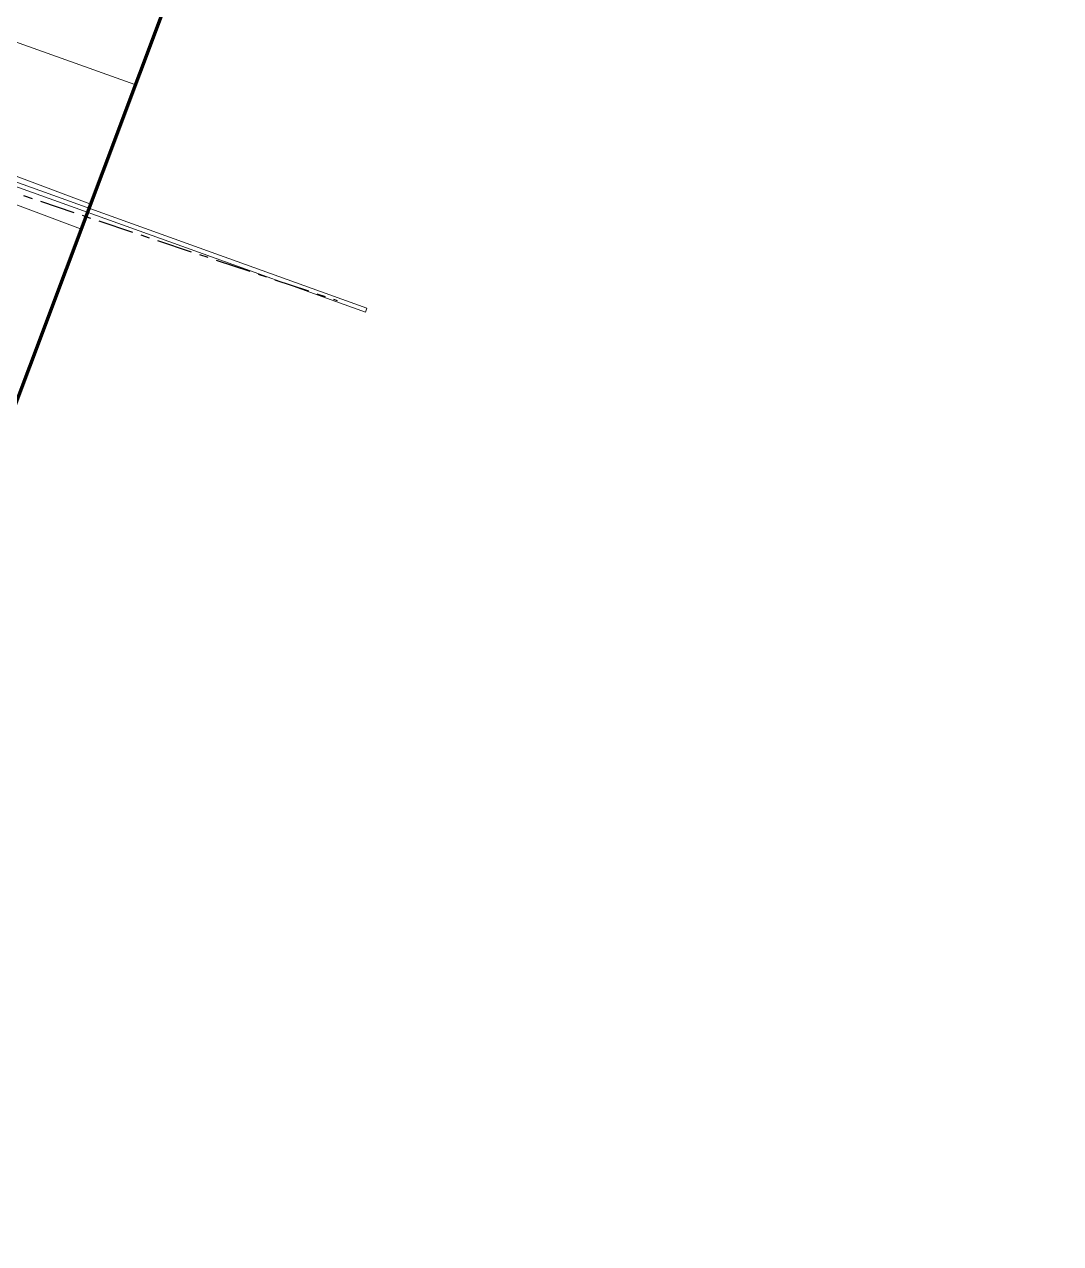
# Model space of a CAD drawing. Header units: metres. Extents: x 264965 to 265706, y 6180501 to 6181430.
# Drawn here: x 265589 to 265706.2, y 6180696.6 to 6180834.6 of the extents above; entities that cross this region are included whole.
import ezdxf

# ---------------------------------------------------------------- set-up
doc = ezdxf.new("R2010")
doc.units = ezdxf.units.M
doc.linetypes.add('Cable Exist UG', pattern=[7, 4, -1, 1, -1])
for name, color, linetype, lineweight in [('_User Miscellaneous1', 30, 'Continuous', 13), ('_User Miscellaneous7', 3, 'Continuous', 13), ('_User_HV_Exist', 1, 'Continuous', 25), ('Cadastre Developer_SP_NEW', 92, 'Continuous', 15)]:
    doc.layers.add(name, color=color, linetype=linetype, lineweight=lineweight)

msp = doc.modelspace()

# ---------------------------------------------------------------- linework, layer by layer
at = {"layer": '_User Miscellaneous1', "ltscale": 0.5}
for p, q in [((265627.547, 6180802.023), (265546.917, 6180830.989)), ((265627.71, 6180802.475), (265547.53, 6180831.279)), ((265627.547, 6180802.023), (265627.629, 6180802.249)), ((265627.71, 6180802.475), (265627.629, 6180802.249))]:
    msp.add_line(p, q, dxfattribs=at)
at = {"layer": '_User Miscellaneous1', "linetype": 'Continuous'}
msp.add_lwpolyline([(265151.279, 6180931.696), (265311.739, 6180821.052), (265312.618, 6180820.447), (265336.202, 6180804.9), (265367.199, 6180786.516), (265374.212, 6180782.653), (265406.321, 6180766.287), (265407.48, 6180765.617), (265552.248, 6180696.628), (265706.227, 6181106.533)], dxfattribs=at)
at = {"layer": '_User Miscellaneous1', "flags": 128}
msp.add_lwpolyline([(265549.316, 6180831.938), (265596.374, 6180814.278), (265595.32, 6180811.469), (265548.306, 6180829.112), (265549.316, 6180831.938)], dxfattribs=at)
at = {"layer": '_User Miscellaneous7', "lineweight": 70, "flags": 128}
msp.add_lwpolyline([(265346.394, 6181031.994), (265364.483, 6181028.856), (265372.251, 6181015.535), (265433.189, 6181005.08, -0.0432695), (265488.664, 6180990.341), (265571.962, 6180958.886), (265579.283, 6180962.002), (265595.808, 6180956.119), (265580.778, 6180921.46), (265626.777, 6180895.03), (265552.269, 6180696.684, -0.0075598), (265425.262, 6180757.143, -0.0075592), (265400.747, 6180768.922, -0.0106072), (265370.27, 6180784.983), (265336.201, 6180804.901), (265304.878, 6180825.875), (265233.354, 6180875.141)], format="xyb", dxfattribs=at)
at = {"layer": '_User_HV_Exist', "linetype": 'Cable Exist UG', "flags": 128}
msp.add_lwpolyline([(265578.745, 6180887.053), (265569.2, 6180892.522), (265564.726, 6180884.713), (265560.073, 6180870.947), (265547.93, 6180836.973), (265545.403, 6180829.904), (265595.905, 6180812.847), (265624.349, 6180803.345)], dxfattribs=at)
at = {"layer": 'Cadastre Developer_SP_NEW', "transparency": 33554687}
for points in [[(265609.2, 6180848.466), (265561.314, 6180865.506), (265553.91, 6180844.789), (265601.441, 6180827.786)], [(265553.91, 6180844.789), (265548.306, 6180829.112), (265595.32, 6180811.469), (265601.441, 6180827.786)]]:
    msp.add_lwpolyline(points, close=True, dxfattribs=at)
msp.add_lwpolyline([(265548.306, 6180829.112), (265543.649, 6180816.081, -0.0364621), (265540.764, 6180809.553), (265586.849, 6180788.888), (265595.32, 6180811.469)], format="xyb", close=True, dxfattribs=at)

doc.saveas('drawing.dxf')
